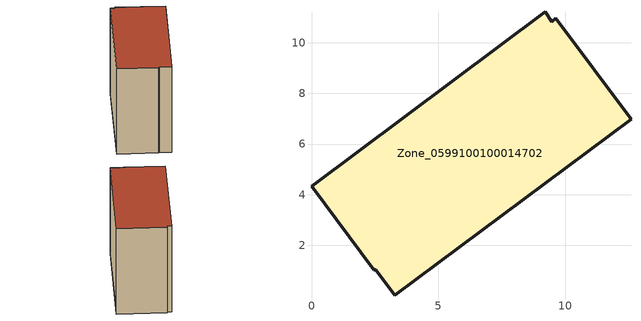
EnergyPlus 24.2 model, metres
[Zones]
Zone_0599100100014702
 floor ground (C_G): 2.54,1.05 2.46,1.05 0,4.33 9.22,11.22 9.47,10.83 9.64,10.95 12.6,6.98 3.29,0.04 z0
 wall outside (C_F): 2.46,1.05 2.54,1.05 3.29,0.04 12.6,6.98 9.64,10.95 9.47,10.83 9.22,11.22 0,4.33 2.46,1.05 z0:9.69
 roof outside (C_R): 9.22,11.22 0,4.33 2.46,1.05 2.54,1.05 3.29,0.04 12.6,6.98 9.64,10.95 9.47,10.83 z9.69
[BUILDING]
Pand.0599100100014702: North Axis=0; Terrain=City; Loads Convergence Tolerance Value=0.04; Temperature Convergence Tolerance Value=0.4; Solar Distribution=FullExterior; Maximum Number of Warmup Days=25; Minimum Number of Warmup Days=1
[Site:Location]
Rotterdam.The.Hague.AP_ZH_NLD Design_Conditions: Latitude=51.96; Longitude=4.45; Time Zone=1; Elevation=-4.5
[SITE:GROUNDTEMPERATURE:BUILDINGSURFACE]
18, 18, 18, 18, 18, 18, 18, 18, 18, 18, 18, 18
[MATERIAL] Thermal Absorptance=0.9; Solar Absorptance=0.7; Visible Absorptance=0.7
Name | Roughness | Thickness | Conductivity | Density | Specific Heat
G.TI.2015-2018 | MediumSmooth | 0.15 | 0.0428571 | 540 | 1210
F.TI.2015-2018 | Rough | 0.3 | 0.0666667 | 1920 | 840
R.TI.2015-2018 | MediumRough | 0.2 | 0.0333333 | 1500 | 1000
[CONSTRUCTION]
C_G: G.TI.2015-2018
C_F: F.TI.2015-2018
C_R: R.TI.2015-2018
[ZONE]
Zone_0599100100014702: Type=1; Multiplier=1; Ceiling Height=Autocalculate; Volume=Autocalculate; Floor Area=autocalculate; Part of Total Floor Area=Yes
[ZONEINFILTRATION:DESIGNFLOWRATE]
Infil_Zone_0599100100014702: Zone or ZoneList or Space or SpaceList=Zone_0599100100014702; Schedule=AlwaysOn; Design Flow Rate Calculation Method=Flow/Area; Flow Rate per Floor Area=0.0015; Constant Term Coefficient=1; Temperature Term Coefficient=0; Velocity Term Coefficient=0; Velocity Squared Term Coefficient=0
[HVACTEMPLATE:ZONE:IDEALLOADSAIRSYSTEM]
Zone_0599100100014702: Maximum Heating Supply Air Temperature=50; Minimum Cooling Supply Air Temperature=13; Maximum Heating Supply Air Humidity Ratio=0.0156; Minimum Cooling Supply Air Humidity Ratio=0.0077; Heating Limit=NoLimit; Cooling Limit=NoLimit; Dehumidification Control Type=ConstantSensibleHeatRatio; Cooling Sensible Heat Ratio=0.7; Dehumidification Setpoint=60; Humidification Control Type=None; Humidification Setpoint=30; Outdoor Air Method=None; Outdoor Air Flow Rate per Person=0.00944; Outdoor Air Flow Rate per Zone Floor Area=0; Outdoor Air Flow Rate per Zone=0; Demand Controlled Ventilation Type=None; Outdoor Air Economizer Type=NoEconomizer; Heat Recovery Type=None; Sensible Heat Recovery Effectiveness=0.7; Latent Heat Recovery Effectiveness=0.65
[ZONECONTROL:THERMOSTAT]
ThermostatControl_Zone_0599100100014702: Zone or ZoneList=Zone_0599100100014702; Control Type Schedule=DualSetpointControlType; Control 1=Thermostat_Zone_0599100100014702; Temperature Difference Between Cutout And Setpoint=0
[THERMOSTATSETPOINT:DUALSETPOINT]
Thermostat_Zone_0599100100014702: Heating Setpoint Temperature Schedule=HeatingSetpoint_Zone_0599100100014702; Cooling Setpoint Temperature Schedule=CoolingSetpoint_Zone_0599100100014702
[SCHEDULE:COMPACT]
HeatingSetpoint_Zone_0599100100014702: Through: 12/31, For: AllDays, Until: 24:00, 21
CoolingSetpoint_Zone_0599100100014702: Through: 12/31, For: AllDays, Until: 24:00, 24
DualSetpointControlType: Through: 12/31, For: AllDays, Until: 24:00, 4
AlwaysOn: Through: 12/31, For: AllDays, Until: 24:00, 1
